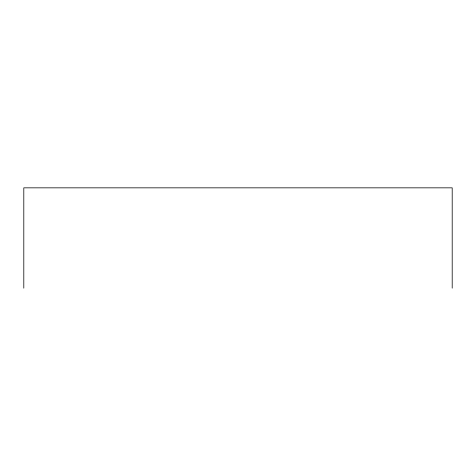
<?xml version="1.0" encoding="UTF-8"?>
<svg xmlns="http://www.w3.org/2000/svg" width="476" height="476" viewBox="0 0 476 476"><rect width="100%" height="100%" fill="white"/><g stroke="black" fill="none" stroke-linecap="round" stroke-linejoin="round"><path stroke-width="0.71" d="M452.2 288.159L452.2 187.841L23.8 187.841L23.8 288.159"/></g></svg>
